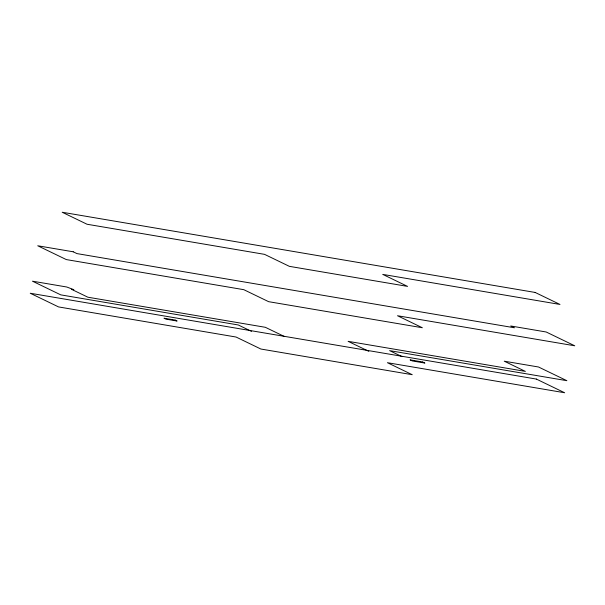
<?xml version="1.0" encoding="UTF-8"?>
<svg xmlns="http://www.w3.org/2000/svg" width="605" height="605" viewBox="0 0 605 605"><rect width="100%" height="100%" fill="white"/><g stroke="black" fill="none" stroke-linecap="round" stroke-linejoin="round"><path stroke-width="0.91" d="M402.022 356.625L389.628 350.635L566.855 380.689L538.526 367.001L504.26 361.193L525.367 371.394L348.132 341.341L368.823 351.339M284.395 336.509L265.361 327.305L87.861 297.206L71.488 289.288L73.855 289.689L66.754 287.004L32.466 281.189L60.765 294.869L238.272 324.968L251.491 331.358M535.153 292.449L62.209 212.249L87.029 224.243L264.536 254.35L289.364 266.344L407.566 286.392L382.738 274.39L559.973 304.444L535.153 292.449M73.22 251.793L37.744 245.774L66.293 259.575L243.8 289.674L268.628 301.676L422.343 327.744L397.515 315.742L574.75 345.795L546.202 332.001L510.726 325.982L514.447 327.781L76.941 253.593L73.22 251.793M536.34 379.07L30.25 293.251L58.556 306.924L236.056 337.03L260.884 349.032L412.239 374.699L387.412 362.697L564.646 392.751L536.34 379.07M422.676 361.994L410.054 359.854L412.277 360.928L424.899 363.068L422.676 361.994M175.163 320.09L164 318.2L165.944 319.137L177.106 321.036L175.163 320.09"/></g></svg>
